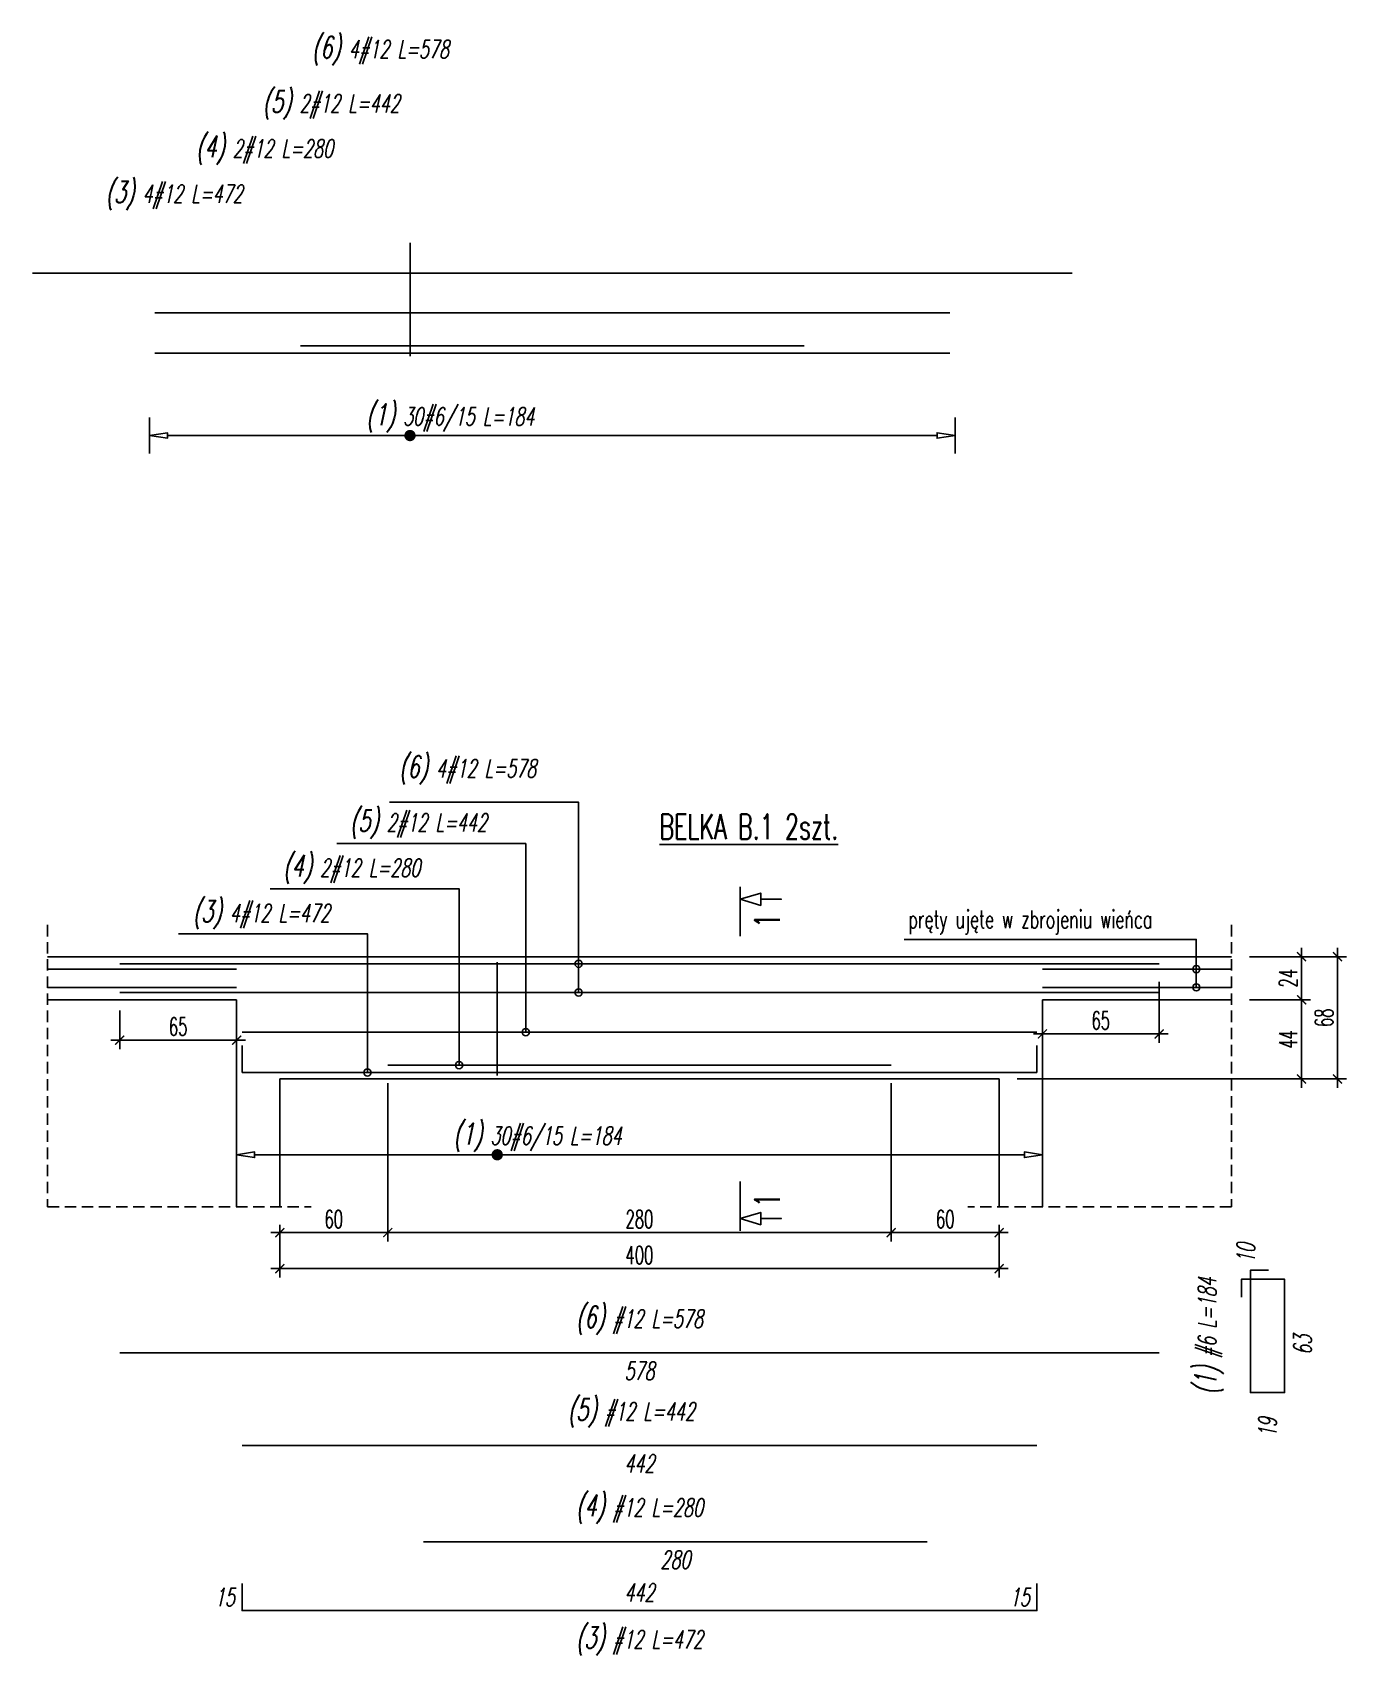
# Model space of a CAD drawing. Header units: millimetres. Extents: x 26458 to 31924, y -55341 to -53046.
# Drawn here: x 27330 to 28061, y -53948 to -53046 of the extents above; entities that cross this region are included whole.
import ezdxf
from ezdxf.enums import TextEntityAlignment as Align

# ---------------------------------------------------------------- set-up
doc = ezdxf.new("R2010")
doc.units = ezdxf.units.MM
doc.linetypes.add('DASHED2', pattern=[9.525, 6.35, -3.175])
doc.layers.get('Defpoints').update_dxf_attribs({"color": 251})
for name, color, linetype in [('K-HATCHpręt', 105, 'Continuous'), ('K-ODNOSNIK', 8, 'Continuous'), ('K-POMOCNICZE', 9, 'DASHED2'), ('K-SCIANY', 2, 'Continuous'), ('K-TEXT 2.8mm', 101, 'Continuous'), ('K-TEXT 2mm', 254, 'Continuous'), ('K-WYMIARY', 1, 'Continuous'), ('K-ZBROJ_12', 161, 'Continuous'), ('N-35-PLYTY', 101, 'Continuous'), ('ZBROJA_NIEZLICZAC', 255, 'Continuous'), ('ZBROJA_PRET', 161, 'Continuous'), ('ZBROJA_RZUTPR', 141, 'Continuous'), ('ZBROJA_RZUTPR1', 255, 'Continuous'), ('ZBROJA_ZASIEG', 253, 'Continuous'), ('ZBROJA_ZLICZAC', 125, 'Continuous')]:
    doc.layers.add(name, color=color, linetype=linetype)
doc.styles.add('STYL_ZBROJA', font='romanszb.shx', dxfattribs={"width": 0.65, "oblique": 12})
doc.styles.add('text 2.8mm', font='romans.shx', dxfattribs={"width": 0.65})
doc.styles.add('text 2mm', font='romans.shx', dxfattribs={"width": 0.65})
doc.styles.add('WYM1', font='romanszb.shx', dxfattribs={"width": 0.6})
doc.dimstyles.new('CM100', dxfattribs={"dimscale": 5, "dimtxt": 2, "dimasz": 1, "dimexe": 1, "dimexo": 2, "dimgap": 0.5, "dimtad": 1, "dimrnd": 0.5, "dimdsep": 46, "dimtxsty": 'WYM1', "dimblk": 'OBLIQUE', "dimcen": 0, "dimdle": 1, "dimclrd": 253, "dimclre": 251, "dimclrt": 30, "dimadec": 0, "dimazin": 0, "dimtfac": 1, "dimtix": 1, "dimtmove": 0, "dimatfit": 0, "dimfxl": 1, "dimtfillclr": 256, "dimtolj": 1, "dimarcsym": 0})

# ---------------------------------------------------------------- blocks, each defined once
blk = doc.blocks.new('_ArchTick')
at = {"color": 0, "linetype": 'ByBlock', "const_width": 0.15}
blk.add_lwpolyline([(-0.5, -0.5), (0.5, 0.5)], dxfattribs=at)
blk = doc.blocks.new('*D74')
at = {"layer": 'Defpoints', "color": 0, "transparency": 16777216}
for p in [(27467.85, -53698.78), (27867.85, -53698.78), (27867.85, -53733.18)]:
    blk.add_point(p, dxfattribs=at)
at = {"layer": 'K-WYMIARY', "color": 251, "lineweight": -2, "transparency": 16777216}
for p, q in [((27467.85, -53708.78), (27467.85, -53738.18)), ((27867.85, -53708.78), (27867.85, -53738.18))]:
    blk.add_line(p, q, dxfattribs=at)
at = {"layer": 'K-WYMIARY', "color": 253, "lineweight": -2, "transparency": 16777216}
blk.add_line((27462.85, -53733.18), (27872.85, -53733.18), dxfattribs=at)
at = {"layer": 'K-WYMIARY', "color": 253, "lineweight": -2, "transparency": 16777216, "xscale": 5, "yscale": 5, "zscale": 5, "rotation": 180}
blk.add_blockref('_ArchTick', (27467.85, -53733.18), dxfattribs=at)
at = {"layer": 'K-WYMIARY', "color": 253, "lineweight": -2, "transparency": 16777216, "xscale": 5, "yscale": 5, "zscale": 5}
blk.add_blockref('_ArchTick', (27867.85, -53733.18), dxfattribs=at)
at = {"layer": 'K-WYMIARY', "color": 30, "transparency": 16777216, "insert": (27667.85, -53725.68), "char_height": 10, "attachment_point": 5, "style": 'WYM1'}
blk.add_mtext('\\A1;400', dxfattribs=at)
blk = doc.blocks.new('*D75')
at = {"layer": 'Defpoints', "color": 0, "transparency": 16777216}
for p in [(27527.85, -53620.03), (27467.85, -53698.78), (27527.85, -53713.18)]:
    blk.add_point(p, dxfattribs=at)
at = {"layer": 'K-WYMIARY', "color": 251, "lineweight": -2, "transparency": 16777216}
for p, q in [((27527.85, -53630.03), (27527.85, -53718.18)), ((27467.85, -53708.78), (27467.85, -53718.18))]:
    blk.add_line(p, q, dxfattribs=at)
at = {"layer": 'K-WYMIARY', "color": 253, "lineweight": -2, "transparency": 16777216}
blk.add_line((27462.85, -53713.18), (27532.85, -53713.18), dxfattribs=at)
at = {"layer": 'K-WYMIARY', "color": 253, "lineweight": -2, "transparency": 16777216, "xscale": 5, "yscale": 5, "zscale": 5, "rotation": 180}
blk.add_blockref('_ArchTick', (27467.85, -53713.18), dxfattribs=at)
at = {"layer": 'K-WYMIARY', "color": 253, "lineweight": -2, "transparency": 16777216, "xscale": 5, "yscale": 5, "zscale": 5}
blk.add_blockref('_ArchTick', (27527.85, -53713.18), dxfattribs=at)
at = {"layer": 'K-WYMIARY', "color": 30, "transparency": 16777216, "insert": (27497.85, -53705.68), "char_height": 10, "attachment_point": 5, "style": 'WYM1'}
blk.add_mtext('\\A1;60', dxfattribs=at)
blk = doc.blocks.new('*D76')
at = {"layer": 'Defpoints', "color": 0, "transparency": 16777216}
for p in [(27527.85, -53620.03), (27807.85, -53620.03), (27807.85, -53713.18)]:
    blk.add_point(p, dxfattribs=at)
at = {"layer": 'K-WYMIARY', "color": 251, "lineweight": -2, "transparency": 16777216}
for p, q in [((27527.85, -53630.03), (27527.85, -53718.18)), ((27807.85, -53630.03), (27807.85, -53718.18))]:
    blk.add_line(p, q, dxfattribs=at)
at = {"layer": 'K-WYMIARY', "color": 253, "lineweight": -2, "transparency": 16777216}
blk.add_line((27522.85, -53713.18), (27812.85, -53713.18), dxfattribs=at)
at = {"layer": 'K-WYMIARY', "color": 253, "lineweight": -2, "transparency": 16777216, "xscale": 5, "yscale": 5, "zscale": 5, "rotation": 180}
blk.add_blockref('_ArchTick', (27527.85, -53713.18), dxfattribs=at)
at = {"layer": 'K-WYMIARY', "color": 253, "lineweight": -2, "transparency": 16777216, "xscale": 5, "yscale": 5, "zscale": 5}
blk.add_blockref('_ArchTick', (27807.85, -53713.18), dxfattribs=at)
at = {"layer": 'K-WYMIARY', "color": 30, "transparency": 16777216, "insert": (27667.85, -53705.68), "char_height": 10, "attachment_point": 5, "style": 'WYM1'}
blk.add_mtext('\\A1;280', dxfattribs=at)
blk = doc.blocks.new('*D77')
at = {"layer": 'Defpoints', "color": 0, "transparency": 16777216}
for p in [(27807.85, -53620.03), (27867.85, -53698.78), (27867.85, -53713.18)]:
    blk.add_point(p, dxfattribs=at)
at = {"layer": 'K-WYMIARY', "color": 251, "lineweight": -2, "transparency": 16777216}
for p, q in [((27807.85, -53630.03), (27807.85, -53718.18)), ((27867.85, -53708.78), (27867.85, -53718.18))]:
    blk.add_line(p, q, dxfattribs=at)
at = {"layer": 'K-WYMIARY', "color": 253, "lineweight": -2, "transparency": 16777216}
blk.add_line((27802.85, -53713.18), (27872.85, -53713.18), dxfattribs=at)
at = {"layer": 'K-WYMIARY', "color": 253, "lineweight": -2, "transparency": 16777216, "xscale": 5, "yscale": 5, "zscale": 5, "rotation": 180}
blk.add_blockref('_ArchTick', (27807.85, -53713.18), dxfattribs=at)
at = {"layer": 'K-WYMIARY', "color": 253, "lineweight": -2, "transparency": 16777216, "xscale": 5, "yscale": 5, "zscale": 5}
blk.add_blockref('_ArchTick', (27867.85, -53713.18), dxfattribs=at)
at = {"layer": 'K-WYMIARY', "color": 30, "transparency": 16777216, "insert": (27837.85, -53705.68), "char_height": 10, "attachment_point": 5, "style": 'WYM1'}
blk.add_mtext('\\A1;60', dxfattribs=at)
blk = doc.blocks.new('*D78')
at = {"layer": 'Defpoints', "color": 0, "transparency": 16777216}
for p in [(27996.94, -53559.71), (27996.94, -53583.71), (28035.98, -53583.71)]:
    blk.add_point(p, dxfattribs=at)
at = {"layer": 'K-WYMIARY', "color": 253, "lineweight": -2, "transparency": 16777216}
blk.add_line((28035.98, -53554.71), (28035.98, -53588.71), dxfattribs=at)
at = {"layer": 'K-WYMIARY', "color": 251, "lineweight": -2, "transparency": 16777216}
for p, q in [((28006.94, -53559.71), (28040.98, -53559.71)), ((28006.94, -53583.71), (28040.98, -53583.71))]:
    blk.add_line(p, q, dxfattribs=at)
at = {"layer": 'K-WYMIARY', "color": 253, "lineweight": -2, "transparency": 16777216, "xscale": 5, "yscale": 5, "zscale": 5}
for p, rotation in [((28035.98, -53559.71), 90), ((28035.98, -53583.71), 270)]:
    blk.add_blockref('_ArchTick', p, dxfattribs=dict(at, rotation=rotation))
at = {"layer": 'K-WYMIARY', "color": 30, "transparency": 16777216, "insert": (28028.48, -53571.71), "char_height": 10, "attachment_point": 5, "rotation": 90, "style": 'WYM1'}
blk.add_mtext('\\A1;24', dxfattribs=at)
blk = doc.blocks.new('*D79')
at = {"layer": 'Defpoints', "color": 0, "transparency": 16777216}
for p in [(27996.94, -53583.71), (27867.85, -53627.71), (28035.98, -53627.71)]:
    blk.add_point(p, dxfattribs=at)
at = {"layer": 'K-WYMIARY', "color": 251, "lineweight": -2, "transparency": 16777216}
for p, q in [((28006.94, -53583.71), (28040.98, -53583.71)), ((27877.85, -53627.71), (28040.98, -53627.71))]:
    blk.add_line(p, q, dxfattribs=at)
at = {"layer": 'K-WYMIARY', "color": 253, "lineweight": -2, "transparency": 16777216}
blk.add_line((28035.98, -53578.71), (28035.98, -53632.71), dxfattribs=at)
at = {"layer": 'K-WYMIARY', "color": 253, "lineweight": -2, "transparency": 16777216, "xscale": 5, "yscale": 5, "zscale": 5}
for p, rotation in [((28035.98, -53583.71), 90), ((28035.98, -53627.71), 270)]:
    blk.add_blockref('_ArchTick', p, dxfattribs=dict(at, rotation=rotation))
at = {"layer": 'K-WYMIARY', "color": 30, "transparency": 16777216, "insert": (28028.48, -53605.71), "char_height": 10, "attachment_point": 5, "rotation": 90, "style": 'WYM1'}
blk.add_mtext('\\A1;44', dxfattribs=at)
blk = doc.blocks.new('*D80')
at = {"layer": 'Defpoints', "color": 0, "transparency": 16777216}
for p in [(27996.94, -53559.71), (27867.85, -53627.71), (28055.98, -53627.71)]:
    blk.add_point(p, dxfattribs=at)
at = {"layer": 'K-WYMIARY', "color": 253, "lineweight": -2, "transparency": 16777216}
blk.add_line((28055.98, -53554.71), (28055.98, -53632.71), dxfattribs=at)
at = {"layer": 'K-WYMIARY', "color": 251, "lineweight": -2, "transparency": 16777216}
for p, q in [((28006.94, -53559.71), (28060.98, -53559.71)), ((27877.85, -53627.71), (28060.98, -53627.71))]:
    blk.add_line(p, q, dxfattribs=at)
at = {"layer": 'K-WYMIARY', "color": 253, "lineweight": -2, "transparency": 16777216, "xscale": 5, "yscale": 5, "zscale": 5}
for p, rotation in [((28055.98, -53559.71), 90), ((28055.98, -53627.71), 270)]:
    blk.add_blockref('_ArchTick', p, dxfattribs=dict(at, rotation=rotation))
at = {"layer": 'K-WYMIARY', "color": 30, "transparency": 16777216, "insert": (28048.48, -53593.71), "char_height": 10, "attachment_point": 5, "rotation": 90, "style": 'WYM1'}
blk.add_mtext('\\A1;68', dxfattribs=at)
blk = doc.blocks.new('*D83')
at = {"layer": 'Defpoints', "color": 0, "transparency": 16777216}
for p in [(27956.85, -53563.65), (27891.85, -53583.71), (27956.85, -53602.68)]:
    blk.add_point(p, dxfattribs=at)
at = {"layer": 'K-WYMIARY', "color": 251, "lineweight": -2, "transparency": 16777216}
for p, q in [((27956.85, -53573.65), (27956.85, -53607.68)), ((27891.85, -53593.71), (27891.85, -53607.68))]:
    blk.add_line(p, q, dxfattribs=at)
at = {"layer": 'K-WYMIARY', "color": 253, "lineweight": -2, "transparency": 16777216}
blk.add_line((27886.85, -53602.68), (27961.85, -53602.68), dxfattribs=at)
at = {"layer": 'K-WYMIARY', "color": 253, "lineweight": -2, "transparency": 16777216, "xscale": 5, "yscale": 5, "zscale": 5, "rotation": 180}
blk.add_blockref('_ArchTick', (27891.85, -53602.68), dxfattribs=at)
at = {"layer": 'K-WYMIARY', "color": 253, "lineweight": -2, "transparency": 16777216, "xscale": 5, "yscale": 5, "zscale": 5}
blk.add_blockref('_ArchTick', (27956.85, -53602.68), dxfattribs=at)
at = {"layer": 'K-WYMIARY', "color": 30, "transparency": 16777216, "insert": (27924.35, -53595.18), "char_height": 10, "attachment_point": 5, "style": 'WYM1'}
blk.add_mtext('\\A1;65', dxfattribs=at)
blk = doc.blocks.new('*D84')
at = {"layer": 'Defpoints', "color": 0, "transparency": 16777216}
for p in [(27378.85, -53579.65), (27443.85, -53583.71), (27443.85, -53606.12)]:
    blk.add_point(p, dxfattribs=at)
at = {"layer": 'K-WYMIARY', "color": 251, "lineweight": -2, "transparency": 16777216}
for p, q in [((27378.85, -53589.65), (27378.85, -53611.12)), ((27443.85, -53593.71), (27443.85, -53611.12))]:
    blk.add_line(p, q, dxfattribs=at)
at = {"layer": 'K-WYMIARY', "color": 253, "lineweight": -2, "transparency": 16777216}
blk.add_line((27373.85, -53606.12), (27448.85, -53606.12), dxfattribs=at)
at = {"layer": 'K-WYMIARY', "color": 253, "lineweight": -2, "transparency": 16777216, "xscale": 5, "yscale": 5, "zscale": 5, "rotation": 180}
blk.add_blockref('_ArchTick', (27378.85, -53606.12), dxfattribs=at)
at = {"layer": 'K-WYMIARY', "color": 253, "lineweight": -2, "transparency": 16777216, "xscale": 5, "yscale": 5, "zscale": 5}
blk.add_blockref('_ArchTick', (27443.85, -53606.12), dxfattribs=at)
at = {"layer": 'K-WYMIARY', "color": 30, "transparency": 16777216, "insert": (27411.35, -53598.62), "char_height": 10, "attachment_point": 5, "style": 'WYM1'}
blk.add_mtext('\\A1;65', dxfattribs=at)

msp = doc.modelspace()

# ---------------------------------------------------------------- linework, layer by layer
at = {"layer": 'K-HATCHpręt'}
for points in [[(27338.751, -53566.647), (27443.847, -53566.647)], [(27996.943, -53566.647), (27891.847, -53566.647)], [(27338.751, -53576.767), (27443.847, -53576.767)], [(27996.943, -53576.767), (27891.847, -53576.767)]]:
    msp.add_lwpolyline(points, dxfattribs=at)
at = {"layer": 'K-ODNOSNIK'}
for points in [[(27528.922, -53473.879), (27634.017, -53473.879), (27634.017, -53579.65)], [(27499.533, -53496.781), (27604.628, -53496.781), (27604.628, -53601.708)], [(27462.435, -53521.903), (27567.529, -53521.903), (27567.529, -53620.025)], [(27411.504, -53546.923), (27516.598, -53546.923), (27516.598, -53624.107)], [(27977.464, -53576.767), (27977.464, -53550.121), (27815.073, -53550.121)]]:
    msp.add_lwpolyline(points, dxfattribs=at)
for centre in [(27634.017, -53563.647), (27977.464, -53566.647), (27977.464, -53576.767), (27634.017, -53579.65), (27604.628, -53601.708), (27516.598, -53624.107), (27567.529, -53620.025)]:
    msp.add_circle(centre, 2, dxfattribs=at)
at = {"layer": 'K-POMOCNICZE'}
for points in [[(27338.751, -53542.071), (27338.751, -53698.785), (27485.281, -53698.785)], [(27996.943, -53542.071), (27996.943, -53698.785), (27850.413, -53698.785)]]:
    msp.add_lwpolyline(points, dxfattribs=at)
at = {"layer": 'K-SCIANY'}
for p, q in [((27338.751, -53559.707), (27996.943, -53559.707)), ((27443.847, -53583.707), (27338.751, -53583.707)), ((27443.847, -53583.707), (27443.847, -53698.785)), ((27891.847, -53583.707), (27891.847, -53698.785)), ((27891.847, -53583.707), (27996.943, -53583.707)), ((27467.847, -53627.707), (27467.847, -53698.785)), ((27867.847, -53627.707), (27867.847, -53698.785))]:
    msp.add_line(p, q, dxfattribs=at)
msp.add_lwpolyline([(27467.847, -53627.707), (27867.847, -53627.707)], dxfattribs=at)
at = {"layer": 'K-ZBROJ_12'}
for p, q in [((27956.847, -53563.647), (27378.847, -53563.647)), ((27446.847, -53609.107), (27446.847, -53624.107)), ((27888.847, -53609.107), (27888.847, -53624.107))]:
    msp.add_line(p, q, dxfattribs=at)
at = {"layer": 'N-35-PLYTY', "linetype": 'Continuous', "extrusion": (2.20399e-16, -1.07059e-31, -1), "flags": 128}
for points in [[(-27723.869, -53520.875), (-27723.869, -53527.732), (-27735.298, -53524.304), (-27735.298, -53527.732), (-27746.726, -53527.732), (-27735.298, -53527.732), (-27735.298, -53531.161), (-27723.869, -53527.732), (-27723.869, -53548.304)], [(-27723.869, -53712.207), (-27723.869, -53705.35), (-27735.298, -53708.778), (-27735.298, -53705.35), (-27746.726, -53705.35), (-27735.298, -53705.35), (-27735.298, -53701.921), (-27723.869, -53705.35), (-27723.869, -53684.778)]]:
    msp.add_lwpolyline(points, dxfattribs=at)
at = {"layer": 'ZBROJA_PRET'}
for p, q in [((27540.256, -53162.743), (27540.256, -53225.743)), ((27330.342, -53179.686), (27908.342, -53179.686)), ((27398.342, -53201.745), (27840.342, -53201.745)), ((27398.342, -53224.143), (27840.342, -53224.143)), ((27479.342, -53220.062), (27759.342, -53220.062)), ((27588.761, -53562.707), (27588.761, -53625.707)), ((27378.847, -53579.65), (27956.847, -53579.65)), ((27446.847, -53601.708), (27888.847, -53601.708)), ((27527.847, -53620.025), (27807.847, -53620.025)), ((27446.847, -53624.107), (27888.847, -53624.107))]:
    msp.add_line(p, q, dxfattribs=at)
at = {"layer": 'ZBROJA_RZUTPR'}
for points in [[(28017.57, -53734.083), (28007.57, -53734.083, 0.4142136), (28007.57, -53734.083), (28007.57, -53802.083, 0.4142136), (28007.57, -53802.083), (28026.57, -53802.083, 0.4142136), (28026.57, -53802.083), (28026.57, -53739.083, 0.4142136), (28026.57, -53739.083), (28002.57, -53739.083, 0.4142136), (28002.57, -53739.083), (28002.57, -53749.083)], [(27888.847, -53908.345), (27888.847, -53923.345, -0.4142136), (27888.847, -53923.345), (27446.847, -53923.345, -0.4142136), (27446.847, -53923.345), (27446.847, -53908.345)]]:
    msp.add_lwpolyline(points, format="xyb", dxfattribs=at)
for points in [[(27378.847, -53780.062), (27956.847, -53780.062)], [(27446.847, -53831.601), (27888.847, -53831.601)], [(27547.847, -53885.044), (27827.847, -53885.044)]]:
    msp.add_lwpolyline(points, dxfattribs=at)
at = {"layer": 'ZBROJA_ZASIEG'}
for p, q in [((27395.342, -53259.909), (27395.342, -53279.909)), ((27843.342, -53259.909), (27843.342, -53279.909)), ((27443.847, -53659.873), (27443.847, -53679.873)), ((27891.847, -53659.873), (27891.847, -53679.873))]:
    msp.add_line(p, q, dxfattribs=at)
for points in [[(27833.342, -53269.909), (27833.342, -53271.459), (27843.342, -53269.909), (27833.342, -53268.359), (27833.342, -53269.909), (27405.342, -53269.909), (27405.342, -53271.459), (27395.342, -53269.909), (27405.342, -53268.359), (27405.342, -53269.909)], [(27881.847, -53669.873), (27881.847, -53671.423), (27891.847, -53669.873), (27881.847, -53668.323), (27881.847, -53669.873), (27453.847, -53669.873), (27453.847, -53671.423), (27443.847, -53669.873), (27453.847, -53668.323), (27453.847, -53669.873)]]:
    msp.add_lwpolyline(points, dxfattribs=at)
at = {"layer": 'ZBROJA_ZASIEG', "const_width": 3.15}
for points in [[(27538.681, -53269.909, 1), (27541.831, -53269.909, 1)], [(27587.186, -53669.873, 1), (27590.336, -53669.873, 1)]]:
    msp.add_lwpolyline(points, format="xyb", close=True, dxfattribs=at)

# ---------------------------------------------------------------- texts
at = {"layer": 'K-TEXT 2.8mm', "lineweight": -2, "style": 'text 2.8mm', "width": 0.65}
msp.add_text('%%UBELKA B.1 2szt.', height=14, dxfattribs=at).set_placement((27678.944, -53494.445))
for p in [(27745.866, -53543.592), (27745.866, -53699.001)]:
    msp.add_text('1', height=14, rotation=90, dxfattribs=at).set_placement(p)
at = {"layer": 'K-TEXT 2mm', "style": 'text 2mm', "width": 0.65}
msp.add_text('pręty ujęte w zbrojeniu wieńca', height=10, dxfattribs=at).set_placement((27817.408, -53543.942))
at = {"layer": 'ZBROJA_NIEZLICZAC', "insert": (27992.57, -53770.583), "char_height": 20, "attachment_point": 8, "rotation": 90, "style": 'STYL_ZBROJA'}
msp.add_mtext('\\H12;\\C71;\\H10;\\C256;\\H12;\\C71;(1)\\H10;\\C256; #6 L=184', dxfattribs=at)
at = {"layer": 'ZBROJA_NIEZLICZAC', "char_height": 20, "attachment_point": 8, "style": 'STYL_ZBROJA'}
for s, insert in [('\\H12;\\C71;\\H10;\\C256;\\H12;\\C71;(6)\\H10;\\C256; #12 L=578', (27667.847, -53770.062)), ('\\H12;\\C71;\\H10;\\C256;\\H12;\\C71;(5)\\H10;\\C256; #12 L=442', (27663.335, -53821.601)), ('\\H12;\\C71;\\H10;\\C256;\\H12;\\C71;(4)\\H10;\\C256; #12 L=280', (27667.847, -53875.044)), ('\\H12;\\C71;\\H10;\\C256;\\H12;\\C71;(3)\\H10;\\C256; #12 L=472', (27667.847, -53948.345))]:
    msp.add_mtext(s, dxfattribs=dict(at, insert=insert))
at = {"layer": 'ZBROJA_RZUTPR1', "style": 'STYL_ZBROJA', "oblique": 12, "width": 0.65}
msp.add_text('10', height=10, rotation=90, dxfattribs=at).set_placement((28005.07, -53719.083), align=Align.MIDDLE_RIGHT)
msp.add_text('63', height=10, rotation=90, dxfattribs=at).set_placement((28031.57, -53775.583), align=Align.TOP_CENTER)
for s, p in [('578', (27667.847, -53790.062)), ('442', (27667.847, -53841.601)), ('280', (27687.847, -53895.044)), ('442', (27667.847, -53913.345))]:
    msp.add_text(s, height=10, dxfattribs=at).set_placement(p, align=Align.MIDDLE)
msp.add_text('19', height=10, rotation=90, dxfattribs=at).set_placement((28017.07, -53827.083), align=Align.MIDDLE_LEFT)
for p in [(27442.847, -53915.845), (27884.847, -53915.845)]:
    msp.add_text('15', height=10, dxfattribs=at).set_placement(p, align=Align.MIDDLE_RIGHT)
at = {"layer": 'ZBROJA_ZLICZAC', "char_height": 20, "attachment_point": 7, "style": 'STYL_ZBROJA'}
for s, insert in [('\\H12;\\C71;\\H10;\\C256;\\H12;\\C71;(6)\\H10;\\C256; 4#12 L=578', (27485.706, -53064.043)), ('\\H12;\\C71;\\H10;\\C256;\\H12;\\C71;(5)\\H10;\\C256; 2#12 L=442', (27458.342, -53094.206)), ('\\H12;\\C71;\\H10;\\C256;\\H12;\\C71;(4)\\H10;\\C256; 2#12 L=280', (27421.243, -53119.329)), ('\\H12;\\C71;\\H10;\\C256;\\H12;\\C71;(3)\\H10;\\C256; 4#12 L=472', (27371.021, -53144.495)), ('\\H12;\\C71;\\H10;\\C256;\\H12;\\C71;(1)\\H10;\\C256; 30#6/15 L=184', (27515.907, -53268.309)), ('\\H12;\\C71;\\H10;\\C256;\\H12;\\C71;(6)\\H10;\\C256; 4#12 L=578', (27534.211, -53464.006)), ('\\H12;\\C71;\\H10;\\C256;\\H12;\\C71;(5)\\H10;\\C256; 2#12 L=442', (27506.846, -53494.17)), ('\\H12;\\C71;\\H10;\\C256;\\H12;\\C71;(4)\\H10;\\C256; 2#12 L=280', (27469.748, -53519.292)), ('\\H12;\\C71;\\H10;\\C256;\\H12;\\C71;(3)\\H10;\\C256; 4#12 L=472', (27419.526, -53544.459)), ('\\H12;\\C71;\\H10;\\C256;\\H12;\\C71;(1)\\H10;\\C256; 30#6/15 L=184', (27564.412, -53668.272))]:
    msp.add_mtext(s, dxfattribs=dict(at, insert=insert))

# ---------------------------------------------------------------- dimensions: what is measured, and where the dimension line sits
at = {"layer": 'K-WYMIARY'}
for base, p1, p2, override, picture, middle in [((28055.979, -53627.707), (27996.943, -53559.707), (27867.847, -53627.707), {"dimblk": 'ArchTick'}, '*D80', (28048.479, -53593.707)), ((28035.979, -53583.707), (27996.943, -53559.707), (27996.943, -53583.707), {"dimblk": 'ArchTick'}, '*D78', (28028.479, -53571.707)), ((28035.979, -53627.707), (27996.943, -53583.707), (27867.847, -53627.707), {"dimblk": 'ArchTick', "dimtmove": 1}, '*D79', (28028.479, -53605.707))]:
    dim = msp.add_linear_dim(base=base, p1=p1, p2=p2, angle=90, dimstyle='CM100', override=override, dxfattribs=at)
    dim.commit()
    dim.dimension.update_dxf_attribs({"geometry": picture, "text_midpoint": middle})
for base, p1, p2, override, picture, middle in [((27956.847, -53602.682), (27891.847, -53583.707), (27956.847, -53563.647), {"dimblk": 'ArchTick'}, '*D83', (27924.347, -53595.182)), ((27443.847, -53606.124), (27378.847, -53579.65), (27443.847, -53583.707), {"dimblk": 'ArchTick'}, '*D84', (27411.347, -53598.624)), ((27527.847, -53713.177), (27467.847, -53698.785), (27527.847, -53620.025), {"dimblk": 'ArchTick'}, '*D75', (27497.847, -53705.677)), ((27807.847, -53713.177), (27527.847, -53620.025), (27807.847, -53620.025), {"dimblk": 'ArchTick', "dimtmove": 1}, '*D76', (27667.847, -53705.677)), ((27867.847, -53713.177), (27807.847, -53620.025), (27867.847, -53698.785), {"dimblk": 'ArchTick', "dimtmove": 1}, '*D77', (27837.847, -53705.677)), ((27867.847, -53733.177), (27467.847, -53698.785), (27867.847, -53698.785), {"dimblk": 'ArchTick'}, '*D74', (27667.847, -53725.677))]:
    dim = msp.add_linear_dim(base=base, p1=p1, p2=p2, dimstyle='CM100', override=override, dxfattribs=at)
    dim.commit()
    dim.dimension.update_dxf_attribs({"geometry": picture, "text_midpoint": middle})

doc.saveas('drawing.dxf')
